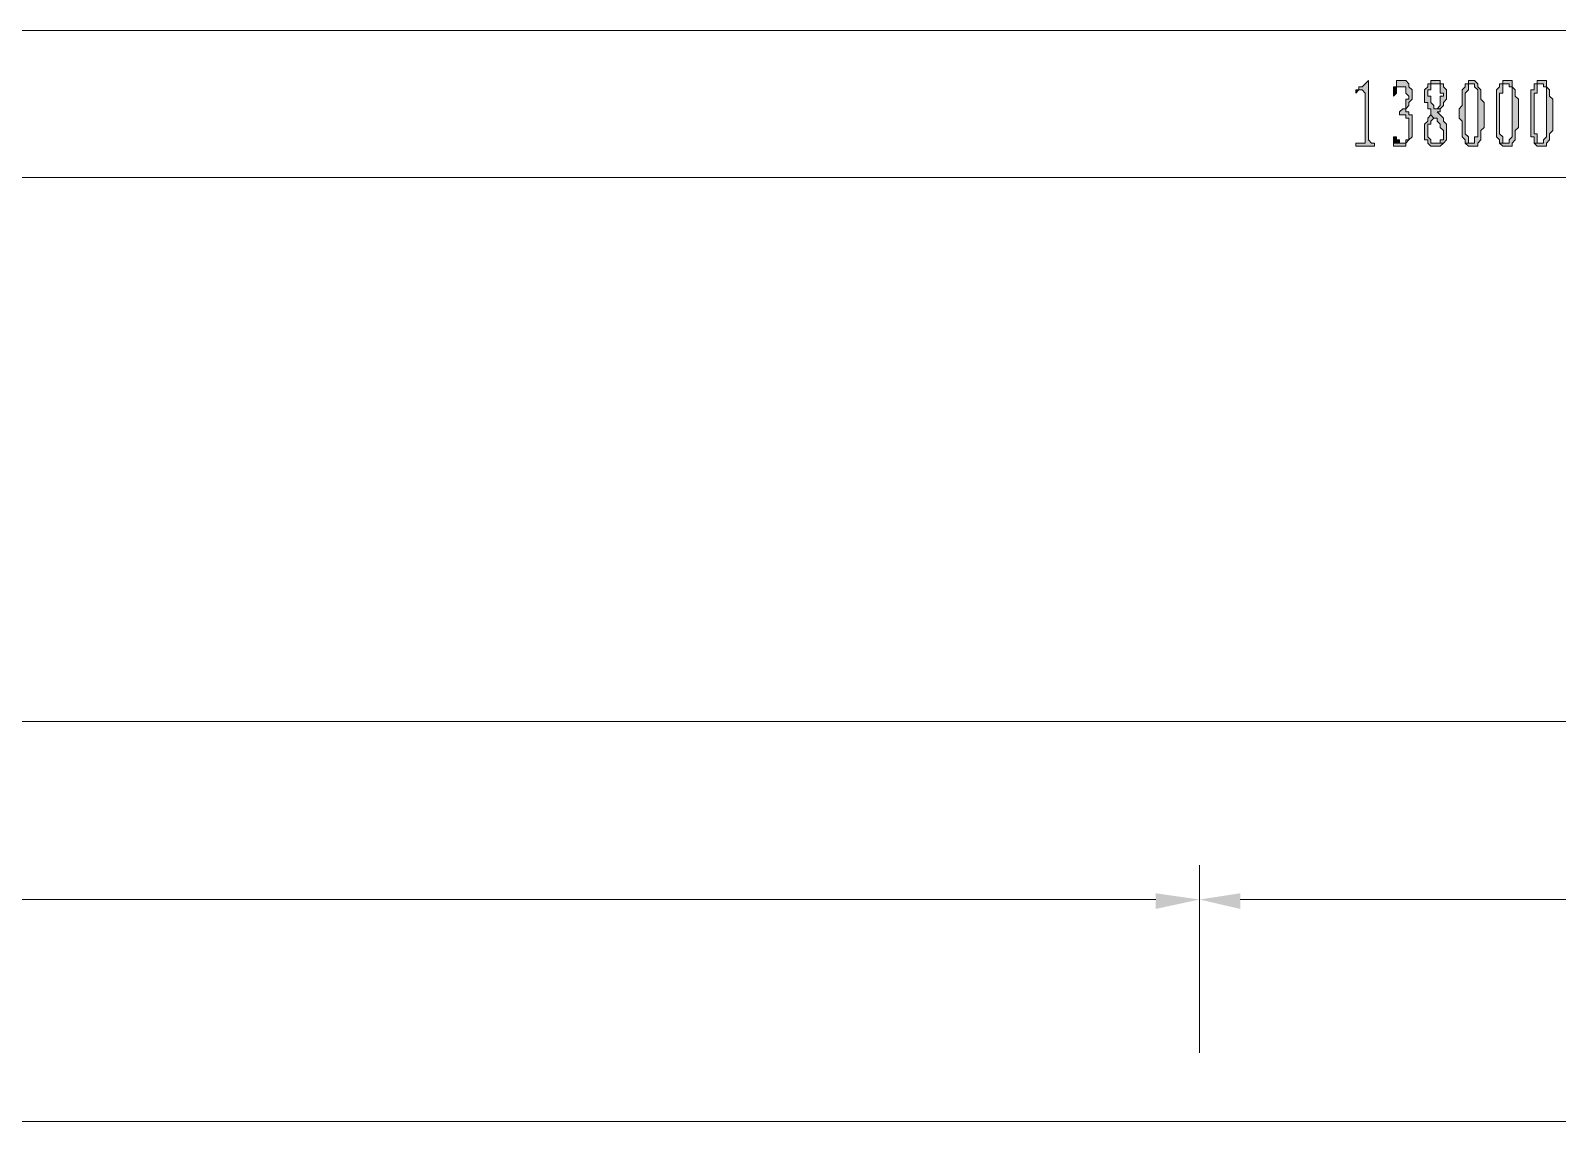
# Model space of a CAD drawing. Header units: millimetres. Extents: x 6 to 291, y 4 to 206.
# Drawn here: x 121.62 to 142.3, y 169.29 to 184.07 of the extents above; entities that cross this region are included whole.
import ezdxf

# ---------------------------------------------------------------- set-up
doc = ezdxf.new("R2010")
doc.units = ezdxf.units.MM
doc.layers.add('C00-00-00', color=7, linetype='Continuous')

msp = doc.modelspace()

# ---------------------------------------------------------------- hatches: boundary and pattern name
at = {"layer": 'C00-00-00'}
h = msp.add_hatch(color=256, dxfattribs=at)
h.dxf.hatch_style = 2
h.paths.add_polyline_path([(139.742326, 183.388003), (139.699993, 183.345669), (139.65766, 183.303336), (139.615326, 183.303336), (139.615326, 183.261003), (139.572993, 183.261003), (139.65766, 183.261003), (139.699993, 183.218669), (139.699993, 182.541336), (139.65766, 182.541336), (139.615326, 182.541336), (139.572993, 182.541336), (139.572993, 182.499003), (139.826993, 182.499003), (139.826993, 182.541336), (139.78466, 182.541336), (139.742326, 182.583669)])
h = msp.add_hatch(color=256, dxfattribs=at)
h.dxf.hatch_style = 2
h.paths.add_polyline_path([(139.573005, 183.261002), (139.573005, 183.218669), (139.615331, 183.261002), (139.657674, 183.261002)])
h = msp.add_hatch(color=256, dxfattribs=at)
h.dxf.hatch_style = 2
h.paths.add_polyline_path([(140.123327, 183.303336), (140.080994, 183.303336), (140.080994, 183.218669), (140.080994, 183.176336), (140.123327, 183.218669), (140.123327, 183.261003), (140.123327, 183.303336), (140.16566, 183.303336), (140.207994, 183.303336)])
h = msp.add_hatch(color=256, dxfattribs=at)
h.dxf.hatch_style = 2
h.paths.add_polyline_path([(140.207996, 183.388003), (140.165662, 183.388003), (140.123329, 183.388003), (140.123329, 183.345669), (140.123329, 183.303336), (140.207996, 183.303336), (140.250329, 183.303336), (140.250329, 183.261003), (140.250329, 183.218669), (140.292662, 183.176336), (140.292662, 183.134003), (140.250329, 183.134003), (140.250329, 183.091669), (140.250329, 183.049336), (140.250329, 183.007003), (140.207996, 183.007003), (140.165662, 182.964669), (140.165662, 182.922336), (140.207996, 182.922336), (140.250329, 182.922336), (140.250329, 182.880003), (140.292662, 182.880003), (140.292662, 182.837669), (140.292662, 182.668336), (140.292662, 182.626003), (140.292662, 182.583669), (140.250329, 182.583669), (140.250329, 182.541336), (140.165662, 182.541336), (140.080996, 182.541336), (140.080996, 182.499003), (140.123329, 182.499003), (140.207996, 182.499003), (140.250329, 182.499003), (140.250329, 182.541336), (140.292662, 182.583669), (140.334996, 182.626003), (140.334996, 182.668336), (140.334996, 182.880003), (140.334996, 182.922336), (140.292662, 182.922336), (140.292662, 182.964669), (140.250329, 182.964669), (140.250329, 183.007003), (140.292662, 183.049336), (140.292662, 183.091669), (140.334996, 183.134003), (140.334996, 183.261003), (140.292662, 183.303336), (140.292662, 183.345669), (140.250329, 183.388003)])
h = msp.add_hatch(color=256, dxfattribs=at)
h.dxf.hatch_style = 2
h.paths.add_polyline_path([(140.673665, 183.388003), (140.631331, 183.388003), (140.588998, 183.388003), (140.588998, 183.345669), (140.546665, 183.345669), (140.546665, 183.303336), (140.504331, 183.261003), (140.504331, 183.091669), (140.546665, 183.091669), (140.546665, 183.049336), (140.546665, 183.007003), (140.588998, 183.007003), (140.588998, 182.964669), (140.588998, 182.922336), (140.631331, 182.880003), (140.673665, 182.880003), (140.673665, 182.837669), (140.715998, 182.795336), (140.715998, 182.753003), (140.758331, 182.710669), (140.758331, 182.583669), (140.715998, 182.583669), (140.715998, 182.541336), (140.673665, 182.541336), (140.631331, 182.541336), (140.758331, 182.541336), (140.800665, 182.583669), (140.800665, 182.795336), (140.758331, 182.837669), (140.758331, 182.880003), (140.715998, 182.922336), (140.673665, 182.964669), (140.715998, 182.964669), (140.715998, 183.007003), (140.673665, 183.007003), (140.631331, 183.007003), (140.631331, 183.049336), (140.588998, 183.091669), (140.588998, 183.134003), (140.588998, 183.176336), (140.546665, 183.176336), (140.546665, 183.261003), (140.588998, 183.261003), (140.588998, 183.303336), (140.588998, 183.345669), (140.631331, 183.345669), (140.715998, 183.345669), (140.715998, 183.388003)])
h = msp.add_hatch(color=256, dxfattribs=at)
h.dxf.hatch_style = 2
h.paths.add_polyline_path([(140.716007, 183.345668), (140.673674, 183.345668), (140.716007, 183.345668), (140.716007, 183.303335), (140.716007, 183.218668), (140.75834, 183.218668), (140.75834, 183.176335), (140.716007, 183.176335), (140.716007, 183.091668), (140.716007, 183.049335), (140.673674, 183.007002), (140.716007, 183.007002), (140.75834, 183.049335), (140.75834, 183.091668), (140.800674, 183.134002), (140.800674, 183.261002), (140.75834, 183.303335), (140.75834, 183.345668)])
h = msp.add_hatch(color=256, dxfattribs=at)
h.dxf.hatch_style = 2
h.paths.add_polyline_path([(141.097008, 183.345668), (141.054674, 183.345668), (141.054674, 183.303335), (141.012341, 183.261002), (141.012341, 183.218668), (141.012341, 183.176335), (141.012341, 183.049335), (140.970008, 183.007002), (140.970008, 182.880002), (141.012341, 182.837668), (141.012341, 182.710668), (141.012341, 182.668335), (141.012341, 182.626002), (141.054674, 182.583668), (141.054674, 182.541335), (141.139341, 182.541335), (141.097008, 182.541335), (141.097008, 182.583668), (141.097008, 182.626002), (141.054674, 182.668335), (141.054674, 183.218668), (141.097008, 183.261002), (141.097008, 183.303335), (141.097008, 183.345668), (141.139341, 183.345668)])
h = msp.add_hatch(color=256, dxfattribs=at)
h.dxf.hatch_style = 2
h.paths.add_polyline_path([(141.139334, 183.388003), (141.097001, 183.388003), (141.097001, 183.345669), (141.139334, 183.345669), (141.181667, 183.345669), (141.181667, 183.303336), (141.224001, 183.261003), (141.224001, 183.134003), (141.224001, 182.922336), (141.224001, 182.753003), (141.224001, 182.710669), (141.224001, 182.626003), (141.181667, 182.626003), (141.181667, 182.541336), (141.139334, 182.541336), (141.054667, 182.541336), (141.097001, 182.499003), (141.181667, 182.499003), (141.224001, 182.499003), (141.224001, 182.541336), (141.266334, 182.583669), (141.266334, 182.626003), (141.266334, 182.710669), (141.308667, 182.753003), (141.308667, 183.091669), (141.266334, 183.134003), (141.266334, 183.218669), (141.266334, 183.261003), (141.224001, 183.303336), (141.224001, 183.345669), (141.181667, 183.388003)])
h = msp.add_hatch(color=256, dxfattribs=at)
h.dxf.hatch_style = 2
h.paths.add_polyline_path([(141.562661, 183.345668), (141.520328, 183.345668), (141.520328, 183.303335), (141.477994, 183.261002), (141.477994, 183.176335), (141.477994, 182.710668), (141.477994, 182.668335), (141.477994, 182.626002), (141.520328, 182.583668), (141.520328, 182.541335), (141.604994, 182.541335), (141.562661, 182.541335), (141.562661, 182.583668), (141.562661, 182.626002), (141.520328, 182.668335), (141.520328, 183.218668), (141.562661, 183.218668), (141.562661, 183.303335), (141.562661, 183.345668), (141.604994, 183.345668)])
h = msp.add_hatch(color=256, dxfattribs=at)
h.dxf.hatch_style = 2
h.paths.add_polyline_path([(141.605003, 183.388003), (141.56267, 183.388003), (141.56267, 183.345669), (141.605003, 183.345669), (141.647337, 183.345669), (141.647337, 183.303336), (141.68967, 183.303336), (141.68967, 183.176336), (141.68967, 183.134003), (141.68967, 182.922336), (141.68967, 182.710669), (141.68967, 182.626003), (141.647337, 182.583669), (141.647337, 182.541336), (141.605003, 182.541336), (141.520337, 182.541336), (141.56267, 182.499003), (141.647337, 182.499003), (141.68967, 182.499003), (141.68967, 182.541336), (141.732003, 182.583669), (141.732003, 182.626003), (141.732003, 182.710669), (141.774337, 182.753003), (141.774337, 183.134003), (141.732003, 183.176336), (141.732003, 183.218669), (141.732003, 183.261003), (141.68967, 183.303336), (141.68967, 183.345669), (141.68967, 183.388003), (141.647337, 183.388003)])
h = msp.add_hatch(color=256, dxfattribs=at)
h.dxf.hatch_style = 2
h.paths.add_polyline_path([(142.02833, 183.345668), (141.985997, 183.345668), (141.985997, 183.303335), (141.985997, 183.261002), (141.943663, 183.261002), (141.943663, 183.176335), (141.943663, 182.710668), (141.943663, 182.626002), (141.985997, 182.626002), (141.985997, 182.583668), (141.985997, 182.541335), (142.070663, 182.541335), (142.02833, 182.541335), (142.02833, 182.583668), (142.02833, 182.626002), (142.02833, 182.668335), (141.985997, 182.668335), (141.985997, 183.218668), (142.02833, 183.218668), (142.02833, 183.303335), (142.02833, 183.345668), (142.070663, 183.345668)])
h = msp.add_hatch(color=256, dxfattribs=at)
h.dxf.hatch_style = 2
h.paths.add_polyline_path([(142.070672, 183.388003), (142.028339, 183.388003), (142.028339, 183.345669), (142.113006, 183.345669), (142.113006, 183.303336), (142.155339, 183.303336), (142.155339, 183.176336), (142.155339, 182.922336), (142.155339, 182.710669), (142.155339, 182.626003), (142.113006, 182.583669), (142.113006, 182.541336), (142.070672, 182.541336), (141.986006, 182.541336), (142.028339, 182.499003), (142.113006, 182.499003), (142.155339, 182.499003), (142.155339, 182.541336), (142.197672, 182.583669), (142.197672, 182.626003), (142.197672, 182.668336), (142.240006, 182.710669), (142.240006, 183.134003), (142.197672, 183.176336), (142.197672, 183.261003), (142.155339, 183.303336), (142.155339, 183.345669), (142.155339, 183.388003), (142.113006, 183.388003)])
h = msp.add_hatch(color=256, dxfattribs=at)
h.dxf.hatch_style = 2
h.paths.add_polyline_path([(140.588996, 182.922335), (140.546663, 182.880002), (140.546663, 182.837669), (140.504329, 182.795335), (140.504329, 182.753002), (140.504329, 182.710669), (140.504329, 182.626002), (140.504329, 182.583669), (140.546663, 182.583669), (140.546663, 182.541335), (140.588996, 182.499002), (140.673663, 182.499002), (140.715996, 182.499002), (140.758329, 182.541335), (140.631329, 182.541335), (140.588996, 182.541335), (140.588996, 182.583669), (140.546663, 182.626002), (140.546663, 182.795335), (140.588996, 182.795335), (140.588996, 182.837669), (140.631329, 182.880002)])
h = msp.add_hatch(color=256, dxfattribs=at)
h.dxf.hatch_style = 2
h.paths.add_polyline_path([(140.081001, 182.626003), (140.081001, 182.541337), (140.165667, 182.541337), (140.165667, 182.58367), (140.123334, 182.58367), (140.123334, 182.626003)])
h = msp.add_hatch(color=256, dxfattribs=at)
h.dxf.hatch_style = 2
h.paths.add_polyline_path([(136.863674, 172.381334), (136.863674, 172.169671), (137.456339, 172.29667)])
h = msp.add_hatch(color=256, dxfattribs=at)
h.dxf.hatch_style = 2
h.paths.add_polyline_path([(138.00666, 172.381334), (138.00666, 172.169671), (137.456339, 172.29667)])

# ---------------------------------------------------------------- linework, layer by layer
at = {"layer": 'C00-00-00', "lineweight": 5}
for points in [[(68.410666, 184.065335), (145.668999, 184.065335)], [(36.110332, 182.07567), (247.142004, 182.07567)], [(40.470669, 174.709669), (183.472667, 174.709669)], [(137.456339, 170.222337), (137.456339, 172.762335)], [(137.456339, 170.222337), (137.456339, 172.762335)], [(101.981001, 172.29667), (136.863674, 172.29667)], [(138.00666, 172.29667), (172.889334, 172.29667)], [(39.920335, 169.291003), (184.615669, 169.291003)]]:
    msp.add_lwpolyline(points, dxfattribs=at)
at = {"layer": 'C00-00-00', "lineweight": 13}
for points in [[(139.742326, 183.388003), (139.699993, 183.345669), (139.65766, 183.303336), (139.615326, 183.303336), (139.615326, 183.261003), (139.572993, 183.261003), (139.65766, 183.261003), (139.699993, 183.218669), (139.699993, 182.541336), (139.65766, 182.541336), (139.615326, 182.541336), (139.572993, 182.541336), (139.572993, 182.499003), (139.826993, 182.499003), (139.826993, 182.541336), (139.78466, 182.541336), (139.742326, 182.583669)], [(139.573005, 183.261002), (139.573005, 183.218669), (139.615331, 183.261002), (139.657674, 183.261002)], [(140.123327, 183.303336), (140.080994, 183.303336), (140.080994, 183.218669), (140.080994, 183.176336), (140.123327, 183.218669), (140.123327, 183.261003), (140.123327, 183.303336), (140.16566, 183.303336), (140.207994, 183.303336)], [(140.207996, 183.388003), (140.165662, 183.388003), (140.123329, 183.388003), (140.123329, 183.345669), (140.123329, 183.303336), (140.207996, 183.303336), (140.250329, 183.303336), (140.250329, 183.261003), (140.250329, 183.218669), (140.292662, 183.176336), (140.292662, 183.134003), (140.250329, 183.134003), (140.250329, 183.091669), (140.250329, 183.049336), (140.250329, 183.007003), (140.207996, 183.007003), (140.165662, 182.964669), (140.165662, 182.922336), (140.207996, 182.922336), (140.250329, 182.922336), (140.250329, 182.880003), (140.292662, 182.880003), (140.292662, 182.837669), (140.292662, 182.668336), (140.292662, 182.626003), (140.292662, 182.583669), (140.250329, 182.583669), (140.250329, 182.541336), (140.165662, 182.541336), (140.080996, 182.541336), (140.080996, 182.499003), (140.123329, 182.499003), (140.207996, 182.499003), (140.250329, 182.499003), (140.250329, 182.541336), (140.292662, 182.583669), (140.334996, 182.626003), (140.334996, 182.668336), (140.334996, 182.880003), (140.334996, 182.922336), (140.292662, 182.922336), (140.292662, 182.964669), (140.250329, 182.964669), (140.250329, 183.007003), (140.292662, 183.049336), (140.292662, 183.091669), (140.334996, 183.134003), (140.334996, 183.261003), (140.292662, 183.303336), (140.292662, 183.345669), (140.250329, 183.388003)], [(140.673665, 183.388003), (140.631331, 183.388003), (140.588998, 183.388003), (140.588998, 183.345669), (140.546665, 183.345669), (140.546665, 183.303336), (140.504331, 183.261003), (140.504331, 183.091669), (140.546665, 183.091669), (140.546665, 183.049336), (140.546665, 183.007003), (140.588998, 183.007003), (140.588998, 182.964669), (140.588998, 182.922336), (140.631331, 182.880003), (140.673665, 182.880003), (140.673665, 182.837669), (140.715998, 182.795336), (140.715998, 182.753003), (140.758331, 182.710669), (140.758331, 182.583669), (140.715998, 182.583669), (140.715998, 182.541336), (140.673665, 182.541336), (140.631331, 182.541336), (140.758331, 182.541336), (140.800665, 182.583669), (140.800665, 182.795336), (140.758331, 182.837669), (140.758331, 182.880003), (140.715998, 182.922336), (140.673665, 182.964669), (140.715998, 182.964669), (140.715998, 183.007003), (140.673665, 183.007003), (140.631331, 183.007003), (140.631331, 183.049336), (140.588998, 183.091669), (140.588998, 183.134003), (140.588998, 183.176336), (140.546665, 183.176336), (140.546665, 183.261003), (140.588998, 183.261003), (140.588998, 183.303336), (140.588998, 183.345669), (140.631331, 183.345669), (140.715998, 183.345669), (140.715998, 183.388003)], [(140.716007, 183.345668), (140.673674, 183.345668), (140.716007, 183.345668), (140.716007, 183.303335), (140.716007, 183.218668), (140.75834, 183.218668), (140.75834, 183.176335), (140.716007, 183.176335), (140.716007, 183.091668), (140.716007, 183.049335), (140.673674, 183.007002), (140.716007, 183.007002), (140.75834, 183.049335), (140.75834, 183.091668), (140.800674, 183.134002), (140.800674, 183.261002), (140.75834, 183.303335), (140.75834, 183.345668)], [(141.097008, 183.345668), (141.054674, 183.345668), (141.054674, 183.303335), (141.012341, 183.261002), (141.012341, 183.218668), (141.012341, 183.176335), (141.012341, 183.049335), (140.970008, 183.007002), (140.970008, 182.880002), (141.012341, 182.837668), (141.012341, 182.710668), (141.012341, 182.668335), (141.012341, 182.626002), (141.054674, 182.583668), (141.054674, 182.541335), (141.139341, 182.541335), (141.097008, 182.541335), (141.097008, 182.583668), (141.097008, 182.626002), (141.054674, 182.668335), (141.054674, 183.218668), (141.097008, 183.261002), (141.097008, 183.303335), (141.097008, 183.345668), (141.139341, 183.345668)], [(141.139334, 183.388003), (141.097001, 183.388003), (141.097001, 183.345669), (141.139334, 183.345669), (141.181667, 183.345669), (141.181667, 183.303336), (141.224001, 183.261003), (141.224001, 183.134003), (141.224001, 182.922336), (141.224001, 182.753003), (141.224001, 182.710669), (141.224001, 182.626003), (141.181667, 182.626003), (141.181667, 182.541336), (141.139334, 182.541336), (141.054667, 182.541336), (141.097001, 182.499003), (141.181667, 182.499003), (141.224001, 182.499003), (141.224001, 182.541336), (141.266334, 182.583669), (141.266334, 182.626003), (141.266334, 182.710669), (141.308667, 182.753003), (141.308667, 183.091669), (141.266334, 183.134003), (141.266334, 183.218669), (141.266334, 183.261003), (141.224001, 183.303336), (141.224001, 183.345669), (141.181667, 183.388003)], [(141.562661, 183.345668), (141.520328, 183.345668), (141.520328, 183.303335), (141.477994, 183.261002), (141.477994, 183.176335), (141.477994, 182.710668), (141.477994, 182.668335), (141.477994, 182.626002), (141.520328, 182.583668), (141.520328, 182.541335), (141.604994, 182.541335), (141.562661, 182.541335), (141.562661, 182.583668), (141.562661, 182.626002), (141.520328, 182.668335), (141.520328, 183.218668), (141.562661, 183.218668), (141.562661, 183.303335), (141.562661, 183.345668), (141.604994, 183.345668)], [(141.605003, 183.388003), (141.56267, 183.388003), (141.56267, 183.345669), (141.605003, 183.345669), (141.647337, 183.345669), (141.647337, 183.303336), (141.68967, 183.303336), (141.68967, 183.176336), (141.68967, 183.134003), (141.68967, 182.922336), (141.68967, 182.710669), (141.68967, 182.626003), (141.647337, 182.583669), (141.647337, 182.541336), (141.605003, 182.541336), (141.520337, 182.541336), (141.56267, 182.499003), (141.647337, 182.499003), (141.68967, 182.499003), (141.68967, 182.541336), (141.732003, 182.583669), (141.732003, 182.626003), (141.732003, 182.710669), (141.774337, 182.753003), (141.774337, 183.134003), (141.732003, 183.176336), (141.732003, 183.218669), (141.732003, 183.261003), (141.68967, 183.303336), (141.68967, 183.345669), (141.68967, 183.388003), (141.647337, 183.388003)], [(142.02833, 183.345668), (141.985997, 183.345668), (141.985997, 183.303335), (141.985997, 183.261002), (141.943663, 183.261002), (141.943663, 183.176335), (141.943663, 182.710668), (141.943663, 182.626002), (141.985997, 182.626002), (141.985997, 182.583668), (141.985997, 182.541335), (142.070663, 182.541335), (142.02833, 182.541335), (142.02833, 182.583668), (142.02833, 182.626002), (142.02833, 182.668335), (141.985997, 182.668335), (141.985997, 183.218668), (142.02833, 183.218668), (142.02833, 183.303335), (142.02833, 183.345668), (142.070663, 183.345668)], [(142.070672, 183.388003), (142.028339, 183.388003), (142.028339, 183.345669), (142.113006, 183.345669), (142.113006, 183.303336), (142.155339, 183.303336), (142.155339, 183.176336), (142.155339, 182.922336), (142.155339, 182.710669), (142.155339, 182.626003), (142.113006, 182.583669), (142.113006, 182.541336), (142.070672, 182.541336), (141.986006, 182.541336), (142.028339, 182.499003), (142.113006, 182.499003), (142.155339, 182.499003), (142.155339, 182.541336), (142.197672, 182.583669), (142.197672, 182.626003), (142.197672, 182.668336), (142.240006, 182.710669), (142.240006, 183.134003), (142.197672, 183.176336), (142.197672, 183.261003), (142.155339, 183.303336), (142.155339, 183.345669), (142.155339, 183.388003), (142.113006, 183.388003)], [(140.588996, 182.922335), (140.546663, 182.880002), (140.546663, 182.837669), (140.504329, 182.795335), (140.504329, 182.753002), (140.504329, 182.710669), (140.504329, 182.626002), (140.504329, 182.583669), (140.546663, 182.583669), (140.546663, 182.541335), (140.588996, 182.499002), (140.673663, 182.499002), (140.715996, 182.499002), (140.758329, 182.541335), (140.631329, 182.541335), (140.588996, 182.541335), (140.588996, 182.583669), (140.546663, 182.626002), (140.546663, 182.795335), (140.588996, 182.795335), (140.588996, 182.837669), (140.631329, 182.880002)], [(140.081001, 182.626003), (140.081001, 182.541337), (140.165667, 182.541337), (140.165667, 182.58367), (140.123334, 182.58367), (140.123334, 182.626003)]]:
    msp.add_lwpolyline(points, close=True, dxfattribs=at)

doc.saveas('drawing.dxf')
